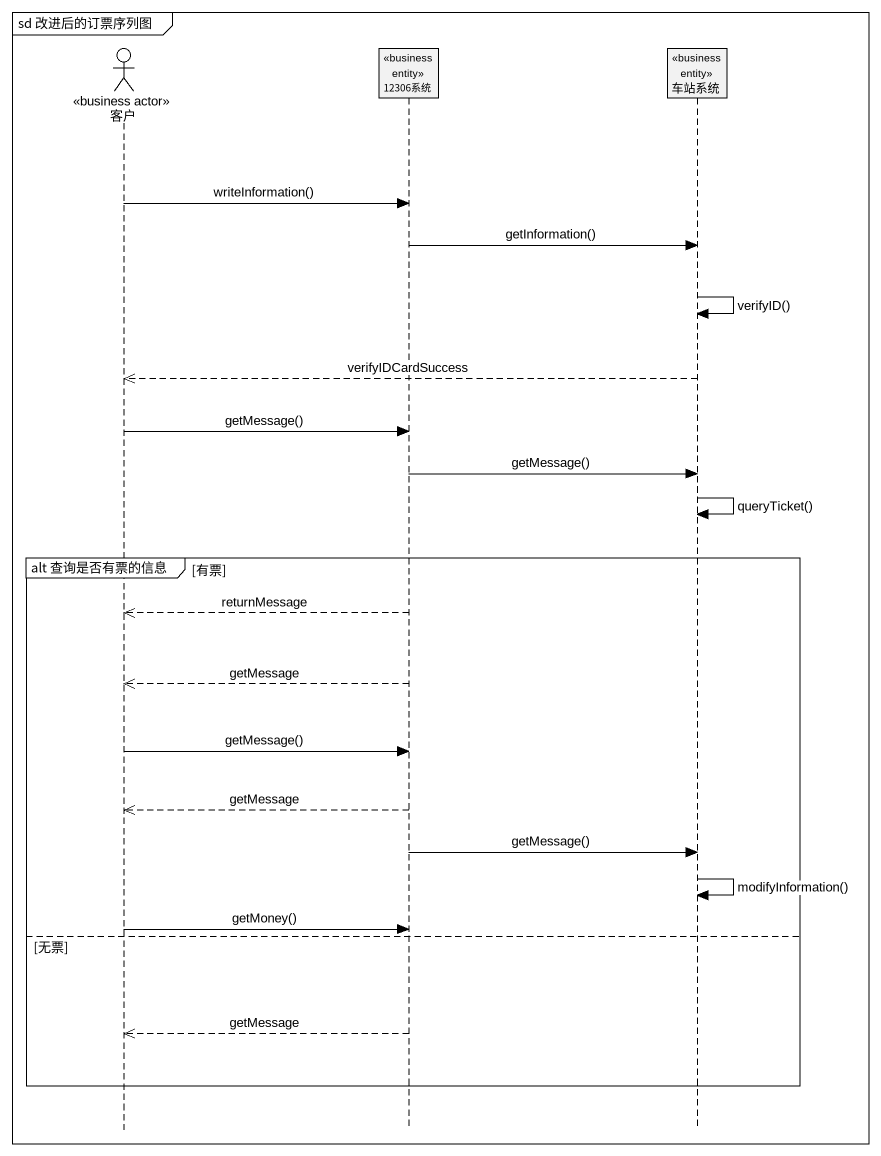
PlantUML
@startuml
mainframe sd 改进后的订票序列图
hide footbox
actor 客户 <<business actor>>
participant "12306系统" as c12306系统 <<business entity>>
participant 车站系统 <<business entity>>

客户 -> c12306系统 : writeInformation()
c12306系统 -> 车站系统 : getInformation()
车站系统 -> 车站系统 : verifyID()
车站系统 -->> 客户 : verifyIDCardSuccess
客户 -> c12306系统 : getMessage()
c12306系统 -> 车站系统 : getMessage()
车站系统 -> 车站系统 : queryTicket()
group alt 查询是否有票的信息 [有票]
  c12306系统 -->> 客户 : returnMessage
  c12306系统 -->> 客户 : getMessage
  客户 -> c12306系统 : getMessage()
  c12306系统 -->> 客户 : getMessage
  c12306系统 -> 车站系统 : getMessage()
  车站系统 -> 车站系统 : modifyInformation()
  客户 -> c12306系统 : getMoney()
else 无票
  c12306系统 -->> 客户 : getMessage
end
@enduml
